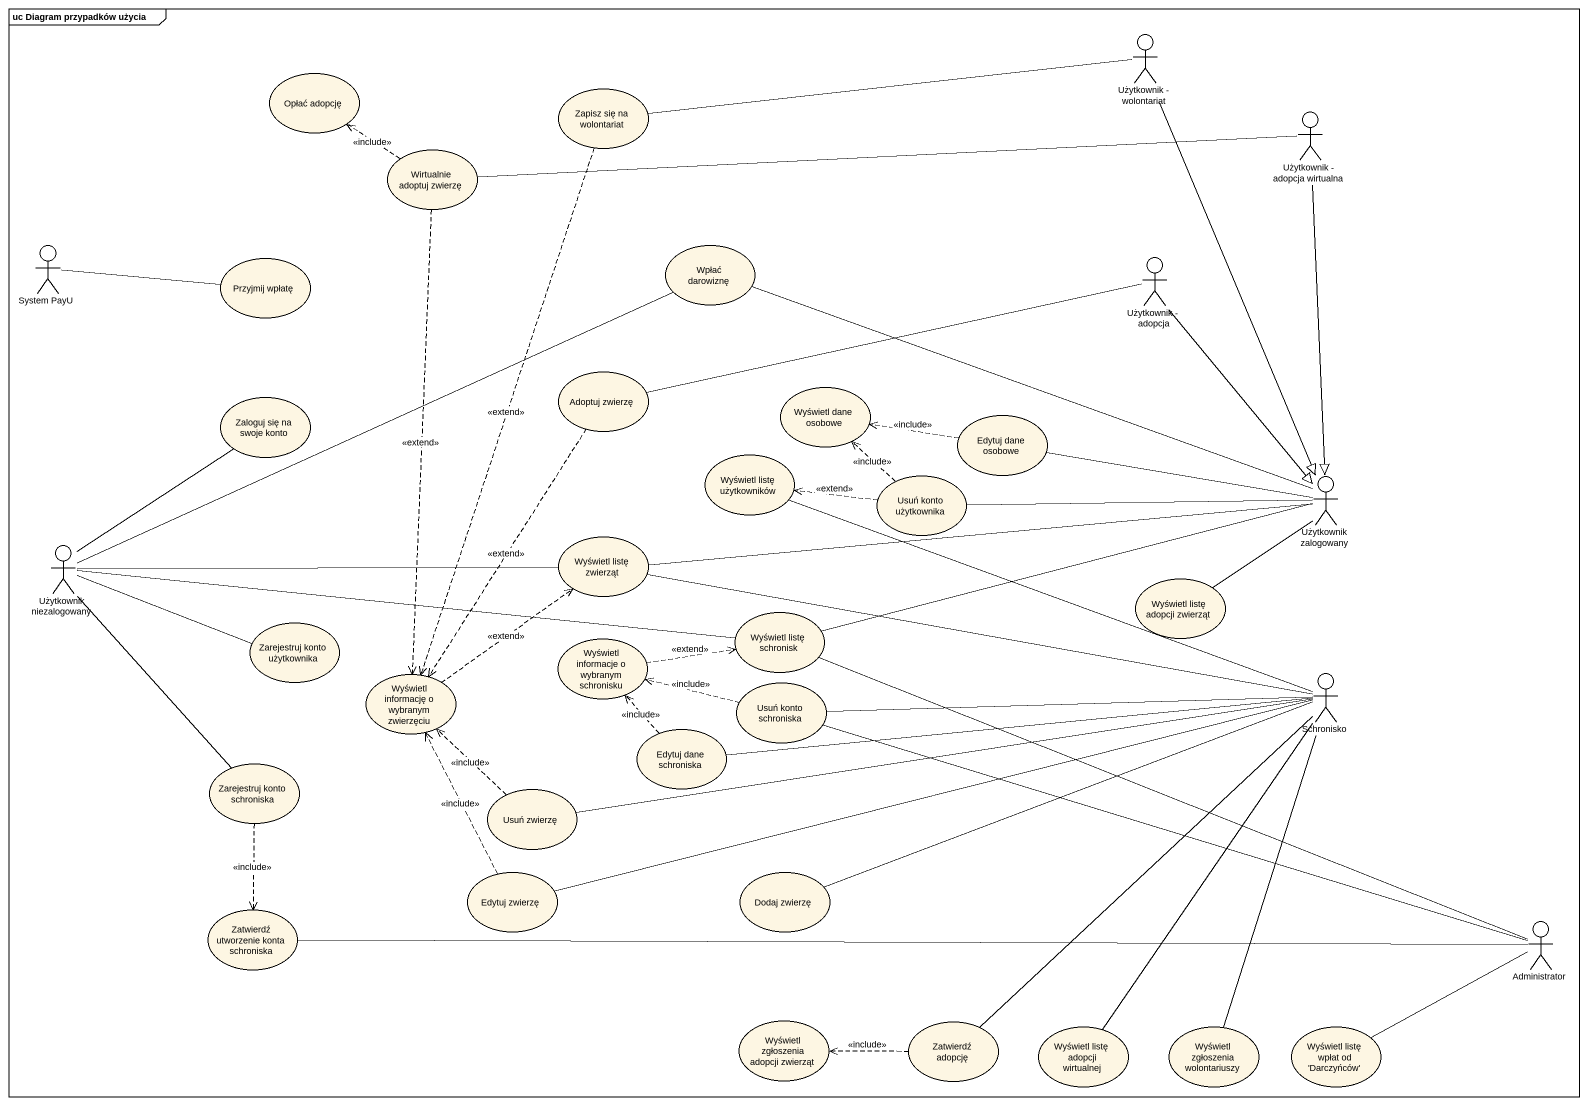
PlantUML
@startuml
mainframe uc Diagram przypadków użycia
actor "Użytkownik - wolontariat" as Użytkownik_wolontariat
usecase "Opłać adopcję" as Opłać_adopcję
usecase "Zapisz się na wolontariat" as Zapisz_się_na_wolontariat
actor "Użytkownik - adopcja wirtualna" as Użytkownik_adopcja_wirtualna
usecase "Wirtualnie adoptuj zwierzę" as Wirtualnie_adoptuj_zwierzę
actor "System PayU" as System_PayU
usecase "Wpłać darowiznę" as Wpłać_darowiznę
usecase "Przyjmij wpłatę" as Przyjmij_wpłatę
actor "Użytkownik - adopcja" as Użytkownik_adopcja
usecase "Zaloguj się na swoje konto" as Zaloguj_się_na_swoje_konto
usecase "Adoptuj zwierzę" as Adoptuj_zwierzę
usecase "Wyświetl dane osobowe" as Wyświetl_dane_osobowe
usecase "Edytuj dane osobowe" as Edytuj_dane_osobowe
usecase "Wyświetl listę użytkowników" as Wyświetl_listę_użytkowników
usecase "Usuń konto użytkownika" as Usuń_konto_użytkownika
actor "Użytkownik zalogowany" as Użytkownik_zalogowany
actor "Użytkownik niezalogowany" as Użytkownik_niezalogowany
usecase "Wyświetl listę zwierząt" as Wyświetl_listę_zwierząt
usecase "Wyświetl listę adopcji zwierząt" as Wyświetl_listę_adopcji
usecase "Zarejestruj konto użytkownika" as Zarejestruj_konto
usecase "Wyświetl listę schronisk" as Wyświetl_listę_schronisk
usecase "Wyświetl informacje o wybranym schronisku" as Wyświetl_informacje_o
usecase "Wyświetl informację o wybranym zwierzęciu" as Wyświetl_informację_o
usecase "Usuń konto schroniska" as Usuń_konto_schroniska
actor Schronisko
usecase "Edytuj dane schroniska" as Edytuj_dane_schroniska
usecase "Zarejestruj konto schroniska" as Zarejestruj_konto_schroniska
usecase "Usuń zwierzę" as Usuń_zwierzę
usecase "Edytuj zwierzę" as Edytuj_zwierzę
usecase "Dodaj zwierzę" as Dodaj_zwierzę
usecase "Zatwierdź utworzenie konta schroniska" as Zatwierdź_utworzenie_konta
actor Administrator
usecase "Wyświetl zgłoszenia adopcji zwierząt" as Wyświetl_zgłoszenia_adopcji
usecase "Zatwierdź adopcję" as Zatwierdź_adopcję
usecase "Wyświetl listę adopcji wirtualnej" as Wyświetl_listę_adopcji_2
usecase "Wyświetl zgłoszenia wolontariuszy" as Wyświetl_zgłoszenia
usecase "Wyświetl listę wpłat od 'Darczyńców'" as Wyświetl_listę_wpłat_od
Użytkownik_wolontariat -left- Zapisz_się_na_wolontariat
Użytkownik_wolontariat --|> Użytkownik_zalogowany
Zapisz_się_na_wolontariat ..> Wyświetl_informację_o : <<extend>>
Użytkownik_adopcja_wirtualna -left- Wirtualnie_adoptuj_zwierzę
Użytkownik_adopcja_wirtualna --|> Użytkownik_zalogowany
Wirtualnie_adoptuj_zwierzę .up.> Opłać_adopcję : <<include>>
Wirtualnie_adoptuj_zwierzę ..> Wyświetl_informację_o : <<extend>>
System_PayU -right- Przyjmij_wpłatę
Użytkownik_adopcja --|> Użytkownik_zalogowany
Adoptuj_zwierzę -right- Użytkownik_adopcja
Adoptuj_zwierzę ..> Wyświetl_informację_o : <<extend>>
Edytuj_dane_osobowe .left.> Wyświetl_dane_osobowe : <<include>>
Usuń_konto_użytkownika .up.> Wyświetl_dane_osobowe : <<include>>
Usuń_konto_użytkownika .left.> Wyświetl_listę_użytkowników : <<extend>>
Użytkownik_zalogowany -left- Wpłać_darowiznę
Użytkownik_zalogowany -left- Edytuj_dane_osobowe
Użytkownik_zalogowany -left- Usuń_konto_użytkownika
Użytkownik_zalogowany -left- Wyświetl_listę_zwierząt
Użytkownik_zalogowany -- Wyświetl_listę_adopcji
Użytkownik_zalogowany -left- Wyświetl_listę_schronisk
Użytkownik_niezalogowany -right- Wpłać_darowiznę
Użytkownik_niezalogowany -up- Zaloguj_się_na_swoje_konto
Użytkownik_niezalogowany -right- Wyświetl_listę_zwierząt
Użytkownik_niezalogowany -right- Zarejestruj_konto
Użytkownik_niezalogowany -right- Wyświetl_listę_schronisk
Użytkownik_niezalogowany -- Zarejestruj_konto_schroniska
Wyświetl_informacje_o .right.> Wyświetl_listę_schronisk : <<extend>>
Wyświetl_informację_o .up.> Wyświetl_listę_zwierząt : <<extend>>
Usuń_konto_schroniska .left.> Wyświetl_informacje_o : <<include>>
Schronisko -left- Wyświetl_listę_użytkowników
Schronisko -left- Wyświetl_listę_zwierząt
Schronisko -left- Usuń_konto_schroniska
Schronisko -left- Edytuj_dane_schroniska
Schronisko -left- Usuń_zwierzę
Schronisko -left- Edytuj_zwierzę
Schronisko -left- Dodaj_zwierzę
Schronisko -- Zatwierdź_adopcję
Schronisko -- Wyświetl_listę_adopcji_2
Schronisko -- Wyświetl_zgłoszenia
Edytuj_dane_schroniska .up.> Wyświetl_informacje_o : <<include>>
Zarejestruj_konto_schroniska ..> Zatwierdź_utworzenie_konta : <<include>>
Usuń_zwierzę .up.> Wyświetl_informację_o : <<include>>
Edytuj_zwierzę .up.> Wyświetl_informację_o : <<include>>
Administrator -left- Wyświetl_listę_schronisk
Administrator -left- Usuń_konto_schroniska
Administrator -left- Zatwierdź_utworzenie_konta
Administrator -left- Wyświetl_listę_wpłat_od
Zatwierdź_adopcję .left.> Wyświetl_zgłoszenia_adopcji : <<include>>
@enduml
